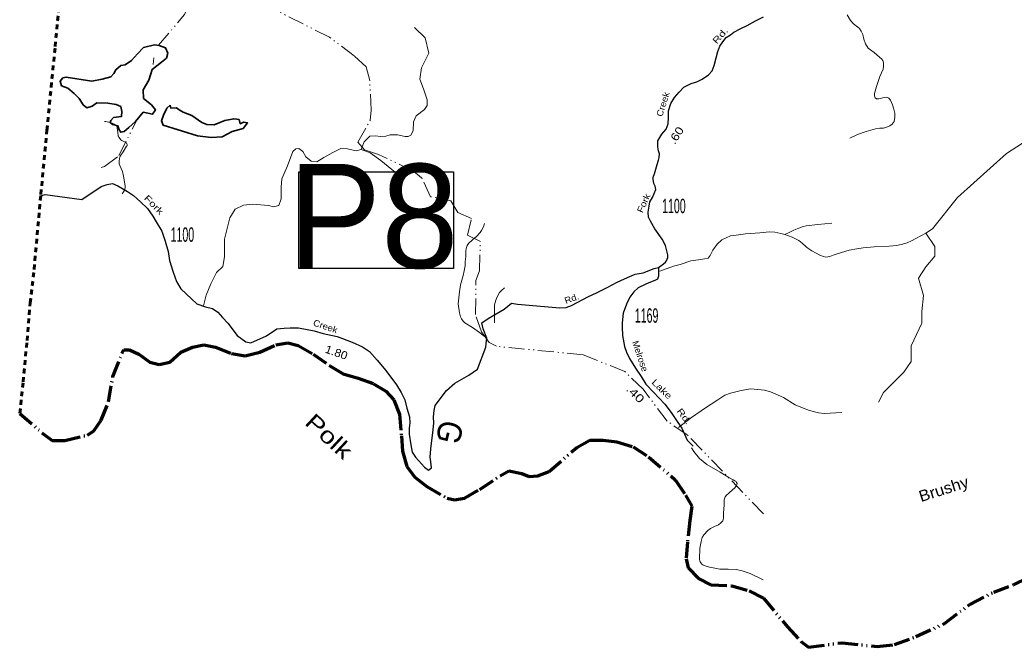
# Model space of a CAD drawing. Extents: x 301791 to 341107, y 163130 to 188691.
# Drawn here: x 304252 to 307358, y 164262 to 166221 of the extents above; entities that cross this region are included whole.
import ezdxf
from ezdxf.enums import TextEntityAlignment as Align

# ---------------------------------------------------------------- set-up
doc = ezdxf.new("R2010")
doc.units = 0
doc.header["$LTSCALE"] = 10
doc.linetypes.add('DASH_DOUBLE_DOT', pattern=[9.2, 5, -1.2, 0.3, -1.2, 0.3, -1.2])
doc.linetypes.add('SHORT_DASHED', pattern=[2.7, 1.5, -1.2])
for name, color, linetype, lineweight in [('11', 7, 'Continuous', 40), ('17', 7, 'Continuous', 13), ('22', 7, 'Continuous', 25), ('31', 7, 'Continuous', 25), ('32', 7, 'Continuous', 25), ('35', 7, 'Continuous', 13), ('52', 7, 'SHORT_DASHED', 60), ('59', 7, 'DASH_DOUBLE_DOT', 13), ('60', 7, 'Continuous', 35), ('8', 7, 'Continuous', 25)]:
    doc.layers.add(name, color=color, linetype=linetype, lineweight=lineweight)
doc.layers.add('13', color=7, linetype='Continuous')
doc.layers.add('19', color=7, linetype='Continuous')

msp = doc.modelspace()

# ---------------------------------------------------------------- linework, layer by layer
at = {"layer": '31'}
msp.add_lwpolyline([(305123.53, 165746.25), (305606.71, 165746.25), (305606.71, 165444.41), (305123.53, 165444.41)], close=True, dxfattribs=at)
at = {"layer": '32'}
for points in [[(306246.91, 165448.17), (306262.81, 165459.18), (306268.9, 165464.72), (306271.94, 165468.72), (306275.54, 165478.56), (306275.54, 165487.41), (306272.22, 165503.47), (306268.9, 165516.75), (306258.39, 165536.68), (306235.7, 165568.24), (306221.32, 165592.6), (306215.79, 165604.78), (306214.68, 165620.28), (306217.45, 165639.1), (306219.66, 165652.39), (306228.51, 165666.23), (306238.47, 165691.14), (306236.26, 165701.66), (306232.41, 165709.78), (306229.82, 165723.31), (306229.98, 165728.19), (306231.36, 165733.04), (306234.06, 165740.24), (306242.9, 165769.2), (306246.77, 165783.03), (306248.43, 165791.34), (306249.54, 165802.41), (306247.32, 165812.38), (306244.79, 165824.66), (306245.11, 165843.93), (306257.28, 165863.86), (306271.11, 165880.47), (306277.2, 165897.08), (306278.3, 165916.45), (306277.75, 165936.93), (306284.94, 165959.63), (306296.56, 165978.45), (306310.95, 165995.06), (306326.44, 166011.67), (306349.12, 166022.19), (306366.27, 166028.28), (306383.42, 166036.03), (306403.34, 166049.87), (306414.41, 166062.6), (306421.05, 166079.21), (306426.58, 166102.46), (306432.67, 166122.39), (306438.75, 166139), (306448.16, 166152.84), (306458.67, 166166.12), (306471.39, 166174.98), (306482.46, 166182.73), (306504.04, 166194.91), (306523.4, 166204.32), (306549.96, 166218.16), (306574.85, 166231.45)], [(304316.73, 165671.34), (304330.45, 165675.54), (304445.62, 165660.59), (304505.27, 165700.67), (304524.02, 165707.49), (304541.06, 165710.05), (304557.25, 165703.23), (304570.03, 165695.55), (304587.93, 165685.32), (304606.67, 165672.53), (304627.97, 165652.92), (304650.13, 165632.45), (304667.17, 165607.72), (304677.4, 165590.67), (304695.19, 165561.31), (304705.41, 165529.76), (304714.52, 165498.21), (304719.05, 165470.07), (304730.98, 165433.4), (304741.2, 165403.56), (304753.98, 165381.39), (304804.76, 165334.7), (304832.02, 165324.46), (304853.33, 165319.35), (304870.37, 165308.26), (304884.85, 165291.21), (304901.05, 165273.3), (304930.87, 165234.93), (304957.28, 165215.32), (304973.47, 165211.91), (305022.04, 165234.08), (305054.42, 165256.25), (305077.43, 165257.95), (305096.18, 165259.66), (305122.59, 165258.8), (305171.16, 165250.28), (305199.64, 165241.85), (305243.1, 165231.61), (305289.96, 165214.56), (305322.34, 165200.06), (305343.65, 165185.57), (305368.14, 165157.78), (305395.41, 165126.23), (305427.79, 165081.04), (305443.12, 165057.16), (305454.2, 165034.14), (305461.02, 165008.56), (305469.16, 164981.15), (305469.54, 164962.51), (305467.58, 164945.35), (305467.57, 164926.44), (305472.95, 164893.44), (305477.21, 164870.42), (305487.43, 164855.07), (305515.55, 164823.93), (305528.74, 164814.73), (305537.81, 164821.99), (305536, 164840.14)], [(305536, 164840.14), (305533.28, 164855.56), (305535.63, 164881.47), (305538.72, 164907.27), (305541.43, 164930.85), (305545.06, 164961.7), (305544.15, 164980.75), (305545.51, 165001.08), (305548.69, 165016.13), (305584.04, 165063.3), (305610.33, 165085.98), (305653.85, 165111.38), (305681.78, 165130.09), (305707.28, 165199.06), (305708.83, 165209.4), (305710.65, 165226.98), (305699.01, 165256.19), (305695.38, 165274.33), (305714.42, 165288.85), (305764.28, 165317.88), (305787.85, 165336.02), (305805.98, 165333.3), (305938.83, 165321.26), (305957.86, 165323.08), (305975.09, 165328.52), (306027.67, 165356.64), (306053.05, 165368.44), (306086.45, 165385.58), (306118.18, 165401.91), (306140.85, 165411.89), (306174.39, 165426.4), (306198.86, 165430.94), (306233.31, 165444.54), (306246.91, 165448.17)], [(306246.91, 165448.17), (306246.59, 165420.82), (306243.84, 165411.73), (306235.15, 165406.59), (306221.87, 165401.61), (306206.93, 165396.07), (306183.7, 165384.45), (306169.31, 165371.71), (306157.69, 165354.55), (306146.63, 165332.96), (306136.67, 165305.28), (306133.35, 165274.83), (306133.35, 165260.99), (306134.86, 165235.44), (306140.54, 165201.2), (306146.63, 165183.49), (306156.59, 165163.56), (306174.85, 165133.11), (306193.1, 165107.09), (306207.49, 165083.29), (306230.72, 165058.38), (306266.13, 165020.18), (306286.6, 164994.71), (306307.63, 164963.71), (306319.8, 164945.44), (306336.4, 164907.8), (306355.21, 164888.98)]]:
    msp.add_lwpolyline(points, dxfattribs=at)
at = {"layer": '35'}
for points in [[(306836.24, 166237.45), (306846.61, 166219.44), (306856.04, 166209.31), (306869.74, 166199.09), (306875.07, 166194.65), (306879.67, 166186.57), (306884.75, 166175.43), (306888.61, 166161.27), (306893.56, 166146.47), (306901.65, 166133.38), (306920.75, 166119.34), (306937.36, 166105.34), (306944.42, 166098.43), (306947.32, 166094.04), (306949.56, 166087.23), (306949.84, 166076.86), (306948.92, 166067.73), (306938.4, 166044.95), (306928.18, 166012.96), (306921.34, 165991.21), (306921.69, 165984.49), (306923.33, 165977.75), (306927.47, 165974.56), (306934.79, 165974.9), (306951.46, 165979.19), (306960.01, 165979.57), (306965.99, 165976.89), (306971.29, 165970.62), (306977.53, 165956.41), (306982.56, 165942.83), (306985.17, 165929.91), (306985.35, 165917.71), (306983.13, 165904.34), (306976.73, 165895.45), (306969.79, 165890.16), (306962.41, 165886.77), (306950.08, 165883.48), (306938.42, 165882.68), (306924.37, 165881.32), (306896.03, 165873.11), (306868.27, 165863.06), (306844.7, 165852.25)], [(305318.02, 165816.15), (305326.93, 165840.37), (305344.77, 165858.22), (305361.34, 165859.49), (305379.17, 165856.94), (305394.46, 165858.22), (305408.48, 165862.04), (305431.41, 165862.04), (305455.62, 165856.94), (305464.54, 165856.94), (305473.46, 165860.77), (305479.83, 165874.79), (305481.1, 165902.83), (305490.02, 165921.95), (305515.51, 165941.07), (305524.42, 165953.82), (305524.42, 165971.66), (305512.96, 166006.08), (305501.49, 166036.16), (305506.59, 166071.85), (305529.52, 166117.74), (305518.05, 166164.9), (305484.93, 166198.04)], [(307102.46, 165568.5), (307181.45, 165666.64), (307334.35, 165804.31), (307512.73, 165919.03), (307632.49, 165957.27), (307716.59, 165957.27), (307770.1, 165936.87), (307841.45, 165944.52), (307897.51, 165957.27), (307930.64, 165941.97), (307966.31, 165959.82), (307996.89, 165995.51), (308042.76, 166003.16), (308083.53, 166005.7), (308157.43, 166033.75), (308208.4, 166031.2), (308235.94, 166029.68)], [(304571.59, 165677.99), (304577.4, 165687.57), (304579.4, 165692.96), (304580.17, 165697.82), (304580.92, 165702.07), (304579.91, 165709.41), (304575.81, 165732.73), (304572.08, 165747.5), (304563.55, 165766.09), (304561.9, 165771.67), (304561.46, 165777.17), (304561.61, 165781.43), (304562.4, 165787.51), (304563.8, 165793.52), (304565.13, 165795.93), (304566.47, 165798.96), (304574.72, 165809.03), (304585.08, 165826.39), (304586.33, 165828.19), (304586.43, 165830.02), (304586.48, 165832.46), (304585.91, 165834.3), (304584.19, 165836.77), (304582.38, 165838.09), (304569.83, 165844.56), (304566.83, 165847.12), (304564.51, 165849.67), (304560.41, 165855.3), (304559.24, 165857.77), (304558.73, 165859.61), (304557.23, 165870), (304555.26, 165884.13), (304554.18, 165887.81), (304553.01, 165890.27), (304550.68, 165892.82), (304548.89, 165894.68), (304539.88, 165898.65), (304529.04, 165902.1), (304524.78, 165902.79), (304519.92, 165903.62), (304516.88, 165903.68), (304515.66, 165903.44)], [(304824.93, 165327.96), (304833.85, 165361.1), (304847.86, 165396.79), (304865.7, 165432.48), (304886.09, 165450.33), (304891.18, 165480.92), (304891.18, 165535.73), (304907.75, 165603.28), (304924.31, 165630.05), (304949.79, 165642.8), (304979.1, 165645.35), (305028.79, 165641.52), (305044.08, 165637.7), (305060.64, 165641.52), (305068.29, 165661.92), (305068.29, 165698.88), (305069.56, 165724.38), (305087.4, 165765.17), (305103.96, 165809.78), (305114.16, 165818.7), (305123.07, 165819.98), (305135.82, 165809.78), (305144.73, 165793.21), (305161.3, 165780.46), (305179.14, 165777.91), (305200.8, 165791.93), (305228.83, 165807.23), (305254.31, 165819.98), (305274.7, 165818.7), (305302.73, 165812.33), (305318.02, 165816.15), (305346.05, 165805.96), (305379.17, 165781.74), (305425.04, 165744.77), (305432.69, 165726.93)], [(305703.65, 165584.71), (305699.67, 165574.49), (305693.78, 165563.69), (305689.32, 165557.13), (305677.91, 165544.68), (305665.38, 165534.14), (305653.38, 165522.92), (305648.92, 165516.36), (305645.56, 165506.73), (305644.66, 165498.82), (305644.69, 165481.75), (305642.95, 165465.32), (305642.52, 165453.13), (305639.57, 165436.79), (305636.67, 165422.82), (305627.73, 165393.85), (305625.22, 165372.01), (305620.86, 165334.29), (305624.8, 165306.1), (305628.09, 165293.78), (305631.49, 165287), (305636.17, 165280.14), (305642.1, 165275.02), (305666.01, 165260.21), (305688.01, 165244.21), (305710.65, 165226.98)], [(306788.9, 165586.29), (306744.18, 165581.7), (306708.66, 165577.42), (306698.88, 165575.91), (306685.3, 165570.88), (306669.18, 165564.07), (306654.96, 165557.22), (306641.28, 165550.36)], [(307102.46, 165568.5), (307082.49, 165555.18), (307050.82, 165538.5), (307037.74, 165531.02), (307023.53, 165524.78), (307005.07, 165519.91), (306990.31, 165516.73), (306967.64, 165514.44), (306920.59, 165512.35), (306886.31, 165508.65), (306866.74, 165506.24), (306842.21, 165502.16), (306804.59, 165489.99), (306792.25, 165486.15), (306782.35, 165482.21), (306770.12, 165480.2), (306762.22, 165481.64), (306750.79, 165486.32), (306725.64, 165499.94), (306713.06, 165508.3), (306708.32, 165512.12), (306695.94, 165524.14), (306685.18, 165531.79), (306664.79, 165542.88), (306641.28, 165550.36)], [(306641.28, 165550.36), (306629.22, 165553.84), (306610.4, 165558.12), (306593.34, 165558.65), (306563.41, 165556.02), (306518.16, 165552.66), (306481.96, 165547.72), (306472.17, 165546.21), (306457.96, 165540.04), (306444.92, 165534.32), (306430.43, 165520.16), (306416.39, 165501.73), (306408.56, 165484.93), (306401.57, 165477.21), (306390.48, 165474.56), (306371.46, 165471.53), (306348.23, 165468.65), (306314.28, 165457.56), (306293.37, 165451.58), (306251.34, 165435.91)], [(307082.49, 165555.18), (307110.1, 165513.69), (307110.1, 165483.09), (307082.07, 165449.95), (307059.14, 165414.26), (307074.43, 165360.73), (307069.33, 165309.74), (307069.33, 165274.05), (307036.2, 165202.67), (307036.2, 165154.23), (307013.27, 165121.09), (306949.56, 165057.36), (306934.27, 165026.76)], [(305765.9, 165384.36), (305755.84, 165375.53), (305749.55, 165369.08), (305743.02, 165356.46), (305738.41, 165345.64), (305736.31, 165338.37), (305734.82, 165331.14), (305734.65, 165307.36), (305734.18, 165274.99)], [(306819.77, 164994.16), (306764.77, 164991.12), (306747.14, 164993.55), (306718.14, 165001.21), (306696.41, 165009.27), (306674.16, 165018.56), (306637.73, 165041.13), (306627.51, 165045.73), (306596.27, 165059.59), (306578.13, 165064.47), (306556.84, 165066.97), (306534.31, 165068.34), (306504.89, 165063.87), (306472.27, 165055.2), (306453.72, 165048.44), (306431.92, 165034.55), (306390.13, 165006.67), (306380.19, 165000.29), (306350.19, 164979.37), (306318.85, 164955.36), (306308.88, 164947.76)], [(306349.42, 164884.32), (306357.62, 164872.93), (306375.16, 164850.99), (306397.72, 164832.54), (306439.01, 164808.6), (306466.52, 164791.21), (306480.35, 164784.65), (306485.72, 164781.43), (306489.26, 164778.86), (306491.03, 164775.78), (306492.75, 164773.24), (306491.99, 164769.05), (306489.39, 164764.22), (306483.7, 164757.08), (306479.3, 164753.57), (306466.77, 164743.03), (306459.8, 164735.92), (306454.75, 164730.65), (306452.01, 164721.56), (306451.52, 164706.33), (306450.01, 164680.14), (306450.06, 164664.28), (306447.39, 164655.86), (306441.66, 164649.94), (306434.16, 164644.05), (306421.79, 164638.39), (306409.35, 164632.11), (306400.63, 164626.31), (306388.59, 164612.65), (306383.42, 164604.28), (306379.93, 164591.6), (306376.21, 164570.4), (306375.03, 164535.66), (306375.47, 164530.71), (306376.57, 164527.64), (306378.95, 164524.55), (306382.47, 164520.76), (306385.48, 164518.8), (306389.65, 164516.83), (306406.55, 164511.43), (306422.88, 164507.81), (306438.69, 164505.47), (306464.28, 164504.59), (306490.48, 164503.7), (306508.02, 164499.5), (306532.8, 164491.32), (306573.67, 164472.17)]]:
    msp.add_lwpolyline(points, dxfattribs=at)
at = {"layer": '52'}
msp.add_lwpolyline([(304251.59, 164992.02), (304261.62, 165089.94), (304273.86, 165219.45), (304283.85, 165336.82), (304295.91, 165441.95), (304317.16, 165676.11), (304336.01, 165876.17), (304361.84, 166138.23), (304385.42, 166388.14), (304403.2, 166574.26), (304425.22, 166813.83), (304445.55, 167020.57), (304470.45, 167272.28), (304493.12, 167513.73), (304529.87, 167884.6)], dxfattribs=at)
at = {"layer": '52', "linetype": 'DASH_DOUBLE_DOT', "lineweight": 70}
msp.add_lwpolyline([(304251.59, 164992.02), (304323.96, 164927.93), (304352.91, 164906.68), (304391.52, 164906.68), (304462.93, 164924.07), (304482.23, 164937.59), (304505.39, 164970.42), (304528.56, 165028.37), (304542.07, 165107.56), (304571.02, 165180.96), (304576.81, 165190.62), (304594.18, 165190.62), (304623.13, 165177.1), (304657.87, 165151.99), (304686.83, 165144.26), (304719.64, 165151.99), (304754.38, 165182.9), (304791.05, 165198.35), (304825.8, 165206.08), (304862.47, 165198.35), (304912.65, 165179.03), (304955.12, 165171.31), (305001.44, 165182.9), (305051.62, 165206.08), (305088.3, 165211.87), (305121.11, 165204.14), (305167.43, 165177.1), (305219.55, 165140.4), (305262.01, 165115.29), (305308.33, 165101.77), (305356.59, 165084.39), (305395.19, 165061.21), (305420.28, 165034.16), (305437.65, 164989.74), (305443.44, 164922.13), (305447.3, 164873.84), (305460.81, 164825.56), (305485.91, 164792.72), (305522.58, 164763.74), (305586.27, 164727.04), (305609.43, 164721.25), (305640.32, 164727.04), (305688.57, 164754.09), (305752.27, 164796.58), (305779.29, 164812.03), (305819.82, 164804.31), (305842.98, 164794.65), (305870, 164796.58), (305904.75, 164810.1), (305991.6, 164885.43), (306032.14, 164908.61), (306072.67, 164908.61), (306117.06, 164902.82), (306167.25, 164887.37), (306215.5, 164856.46), (306300.43, 164783.06), (306331.31, 164736.7), (306350.61, 164701.93), (306344.82, 164657.51), (306337.1, 164589.9), (306333.24, 164537.75), (306339.03, 164508.78), (306371.84, 164475.94), (306410.44, 164456.62), (306476.07, 164452.76), (306530.11, 164437.31), (306574.51, 164414.13), (306649.78, 164325.28), (306694.17, 164276.99), (306715.41, 164261.54), (306819.63, 164275.06), (306929.65, 164263.47), (306983.7, 164269.26), (307051.25, 164294.37), (307140.04, 164334.94), (307219.17, 164394.81), (307294.45, 164433.45), (307356.21, 164456.62), (307412.19, 164483.67)], dxfattribs=at)
at = {"layer": '59'}
msp.add_line((304667.82, 166081.76), (304669.85, 166102.58), dxfattribs=at)
for points in [[(304684.82, 166141.99), (304766.09, 166238.44), (304807.22, 166328.64), (304836.88, 166378.06), (304859.58, 166407.81), (304922.01, 166407.81), (304938.57, 166421.83), (304953.72, 166452.72)], [(306574.56, 164678.47), (306336.28, 164925.34), (306274.09, 164967.61), (306198.66, 165067.16), (306142.03, 165122.33), (306011.66, 165174.97), (305740.53, 165201.45), (305718.06, 165212.91), (305693.75, 165246.41), (305675.25, 165300.8), (305676.22, 165406.81), (305687.38, 165437.61), (305690.47, 165528.56), (305650.44, 165548.38), (305662.38, 165601.16), (305619.81, 165620.02), (305598.16, 165656.47), (305535, 165668.75), (305506.5, 165728.33), (305481.78, 165748.86), (305371.69, 165801.09), (305328.35, 165815.33), (305307.92, 165839.03), (305346.05, 165907.42), (305348.59, 165939.29), (305344.77, 166032.34), (305333.31, 166074.4), (305296.36, 166108.82), (305218.66, 166167.28), (305061.22, 166246.5)], [(304505.33, 165759.75), (304516.44, 165763.33), (304560.75, 165797.45), (304616.14, 165906.51)]]:
    msp.add_lwpolyline(points, dxfattribs=at)
at = {"layer": '60'}
for points in [[(304396.06, 166042.41), (304385.87, 166039.86), (304376.95, 166029.66), (304382.05, 166015.64), (304401.16, 166007.99), (304421.54, 165991.42), (304436.83, 165976.12), (304449.57, 165955.73), (304461.04, 165946.81), (304477.61, 165951.9), (304491.62, 165962.1), (304526.02, 165960.83), (304552.78, 165957), (304566.79, 165950.63), (304570.62, 165935.33), (304569.34, 165920.04), (304543.86, 165916.21), (304536.22, 165907.29), (304533.67, 165900.92), (304541.31, 165894.54), (304557.88, 165890.72), (304561.7, 165877.97), (304566.79, 165870.33), (304576.99, 165872.88), (304592.28, 165885.62), (304612.66, 165903.47), (304636.87, 165932.78), (304666.18, 165926.41), (304675.09, 165940.43), (304662.35, 165955.73), (304638.15, 165976.12), (304636.87, 166002.89), (304654.71, 166033.48), (304664.9, 166066.62), (304694.21, 166089.57), (304709.5, 166102.32), (304713.32, 166117.61), (304706.95, 166134.18), (304686.56, 166141.83), (304672.55, 166143.1), (304638.15, 166135.46), (304619.03, 166115.06), (304599.92, 166094.67), (304580.81, 166080.65), (304566.79, 166079.37), (304551.5, 166065.35), (304545.13, 166053.88), (304536.22, 166043.68), (304508.18, 166036.03), (304476.33, 166029.66)], [(304720.96, 165954.45), (304710.77, 165945.53), (304700.58, 165923.86), (304694.21, 165906.02), (304699.3, 165892), (304759.19, 165874.15), (304806.33, 165858.85), (304849.65, 165853.76), (304884.05, 165856.31), (304914.63, 165872.88), (304949.03, 165881.8), (304963.05, 165899.64), (304950.31, 165902.19), (304940.11, 165897.09), (304936.29, 165909.84), (304929.92, 165911.12), (304919.73, 165912.39), (304891.7, 165907.29), (304876.41, 165900.92), (304858.57, 165893.27), (304835.63, 165894.54), (304820.34, 165900.92), (304788.49, 165922.59), (304761.74, 165932.78), (304748.99, 165940.43), (304741.35, 165946.81), (304723.51, 165945.53)]]:
    msp.add_lwpolyline(points, close=True, dxfattribs=at)

# ---------------------------------------------------------------- texts
at = {"layer": '11'}
for s, rotation, width, p in [('Rd.', 48.597, 1.35, (306447.12, 166165.53)), ('Creek', 72.505, 1.1, (306270.16, 165954.82)), ('Fork', 314.292, 1.35, (304662.91, 165636.7)), ('Fork', 65.532, 1.15, (306209.57, 165644.48)), ('Rd.', 19.856, 1.1, (305979.06, 165341.41)), ('Creek', 341.133, 1.1, (305203, 165254.42)), ('Melrose', 288.591, 1.05, (306180.06, 165167.42)), ('Lake', 315.985, 1.3, (306250.46, 165060.63)), ('Rd.', 307.049, 1.3, (306318.9, 164976.86))]:
    msp.add_text(s, height=20, rotation=rotation, dxfattribs=dict(at, width=width)).set_placement(p, align=Align.CENTER)
at = {"layer": '13', "width": 1.1}
msp.add_text('Brushy', height=35, rotation=17.719, dxfattribs=at).set_placement((307066.9, 164714.57))
at = {"layer": '17'}
for s, rotation, width, p in [('.60', 57.328, 1.2, (306312.58, 165853.96)), ('1.80', 340.7, 1.1, (305236.33, 165170.64)), ('.40', 315.745, 1.35, (306165.6, 165043.52))]:
    msp.add_text(s, height=25, rotation=rotation, dxfattribs=dict(at, width=width)).set_placement(p, align=Align.CENTER)
at = {"layer": '19', "width": 1.3}
msp.add_text('Polk', height=50, rotation=317.144, dxfattribs=at).set_placement((305200.46, 164902.05), align=Align.CENTER)
at = {"layer": '22', "width": 0.9}
msp.add_text('G', height=75, rotation=256.113, dxfattribs=at).set_placement((305558.02, 164941.48), align=Align.CENTER)
at = {"layer": '31'}
msp.add_text('P8', height=325, dxfattribs=at).set_placement((305090.55, 165446.26))
at = {"layer": '8', "width": 0.55}
for s, p in [('1100', (306294.99, 165617.58)), ('1100', (304759.32, 165528.13)), ('1169', (306209.64, 165275.15))]:
    msp.add_text(s, height=45, dxfattribs=at).set_placement(p, align=Align.CENTER)

doc.saveas('drawing.dxf')
